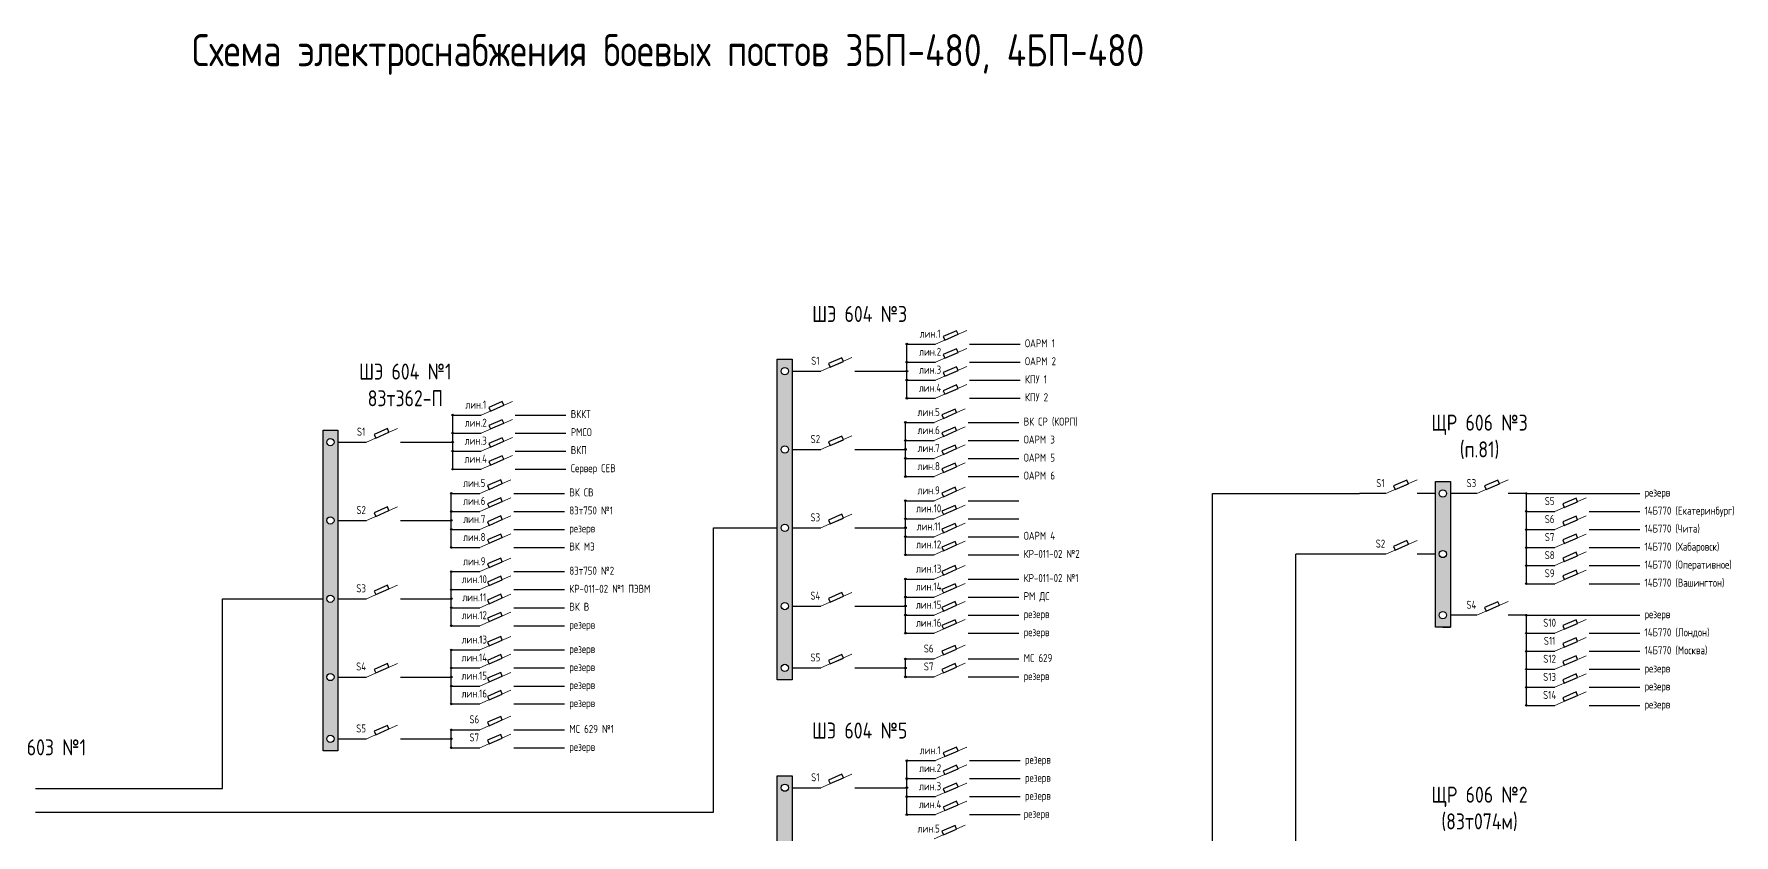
# Model space of a CAD drawing. Header units: millimetres. Extents: x 469 to 670, y 569 to 789.
# Drawn here: x 538.3 to 644.5, y 739 to 789 of the extents above; entities that cross this region are included whole.
import ezdxf

# ---------------------------------------------------------------- set-up
doc = ezdxf.new("R2010")
doc.units = ezdxf.units.MM
doc.header["$LTSCALE"] = 0.1

msp = doc.modelspace()

# ---------------------------------------------------------------- hatches: boundary and pattern name
h = msp.add_hatch(color=256)
h.paths.add_polyline_path([(592.91, 769.62), (592.86, 769.62), (592.86, 769.57, 0.414214)], flags=17)
h.paths.add_polyline_path([(592.81, 769.62, 0.414214), (592.86, 769.57), (592.86, 769.62), (592.91, 769.62, 1)])
h = msp.add_hatch(color=256)
h.paths.add_polyline_path([(585.7, 768.67), (584.76, 768.67), (584.76, 748.65), (585.7, 748.65)])
h.paths.add_polyline_path([(585, 758.15, -1), (585.46, 758.15, -1)], flags=16)
h.paths.add_polyline_path([(585.46, 753.26, -1), (585, 753.26, -1)], flags=16)
h.paths.add_polyline_path([(585, 763.04, -1), (585.46, 763.04, -1)], flags=16)
h.paths.add_polyline_path([(585.46, 749.4, -1), (585, 749.4, -1)], flags=16)
h.paths.add_polyline_path([(585, 767.93, -1), (585.46, 767.93, -1)], flags=16)
h = msp.add_hatch(color=256)
h.paths.add_polyline_path([(592.91, 768.49), (592.86, 768.49), (592.86, 768.44, 0.414214)], flags=17)
h.paths.add_polyline_path([(592.81, 768.49, 0.414214), (592.86, 768.44), (592.86, 768.49), (592.91, 768.49, 1)])
h = msp.add_hatch(color=256)
h.paths.add_polyline_path([(592.91, 767.93), (592.86, 767.93), (592.86, 767.88, 0.414214)], flags=17)
h.paths.add_polyline_path([(592.81, 767.93, 0.414214), (592.86, 767.88), (592.86, 767.93), (592.91, 767.93, 1)])
h = msp.add_hatch(color=256)
h.paths.add_polyline_path([(592.91, 767.37), (592.86, 767.37), (592.86, 767.31, 0.414214)], flags=17)
h.paths.add_polyline_path([(592.81, 767.37, 0.414214), (592.86, 767.31), (592.86, 767.37), (592.91, 767.37, 1)])
h = msp.add_hatch(color=256)
h.paths.add_polyline_path([(592.91, 766.24), (592.86, 766.24), (592.86, 766.19, 0.414214)], flags=17)
h.paths.add_polyline_path([(592.81, 766.24, 0.414214), (592.86, 766.19), (592.86, 766.24), (592.91, 766.24, 1)])
h = msp.add_hatch(color=256)
h.paths.add_polyline_path([(564.53, 765.19), (564.48, 765.19), (564.48, 765.14, 0.414214)], flags=17)
h.paths.add_polyline_path([(564.43, 765.19, 0.414214), (564.48, 765.14), (564.48, 765.19), (564.53, 765.19, 1)])
h = msp.add_hatch(color=256)
h.paths.add_polyline_path([(557.31, 764.25), (556.38, 764.25), (556.38, 744.23), (557.31, 744.23)])
h.paths.add_polyline_path([(556.62, 753.72, -1), (557.07, 753.72, -1)], flags=16)
h.paths.add_polyline_path([(557.07, 748.83, -1), (556.62, 748.83, -1)], flags=16)
h.paths.add_polyline_path([(556.62, 758.61, -1), (557.07, 758.61, -1)], flags=16)
h.paths.add_polyline_path([(557.07, 744.97, -1), (556.62, 744.97, -1)], flags=16)
h.paths.add_polyline_path([(556.62, 763.5, -1), (557.07, 763.5, -1)], flags=16)
h = msp.add_hatch(color=256)
h.paths.add_polyline_path([(564.53, 764.06), (564.48, 764.06), (564.48, 764.01, 0.414214)], flags=17)
h.paths.add_polyline_path([(564.43, 764.06, 0.414214), (564.48, 764.01), (564.48, 764.06), (564.53, 764.06, 1)])
h = msp.add_hatch(color=256)
h.paths.add_polyline_path([(592.82, 764.73), (592.77, 764.73), (592.77, 764.68, 0.414214)], flags=17)
h.paths.add_polyline_path([(592.72, 764.73, 0.414214), (592.77, 764.68), (592.77, 764.73), (592.82, 764.73, 1)])
h = msp.add_hatch(color=256)
h.paths.add_polyline_path([(564.53, 763.5), (564.48, 763.5), (564.48, 763.45, 0.414214)], flags=17)
h.paths.add_polyline_path([(564.43, 763.5, 0.414214), (564.48, 763.45), (564.48, 763.5), (564.53, 763.5, 1)])
h = msp.add_hatch(color=256)
h.paths.add_polyline_path([(564.53, 762.94), (564.48, 762.94), (564.48, 762.89, 0.414214)], flags=17)
h.paths.add_polyline_path([(564.43, 762.94, 0.414214), (564.48, 762.89), (564.48, 762.94), (564.53, 762.94, 1)])
h = msp.add_hatch(color=256)
h.paths.add_polyline_path([(592.82, 763.6), (592.77, 763.6), (592.77, 763.55, 0.414214)], flags=17)
h.paths.add_polyline_path([(592.72, 763.6, 0.414214), (592.77, 763.55), (592.77, 763.6), (592.82, 763.6, 1)])
h = msp.add_hatch(color=256)
h.paths.add_polyline_path([(592.82, 763.04), (592.77, 763.04), (592.77, 762.99, 0.414214)], flags=17)
h.paths.add_polyline_path([(592.72, 763.04, 0.414214), (592.77, 762.99), (592.77, 763.04), (592.82, 763.04, 1)])
h = msp.add_hatch(color=256)
h.paths.add_polyline_path([(564.53, 761.81), (564.48, 761.81), (564.48, 761.76, 0.414214)], flags=17)
h.paths.add_polyline_path([(564.43, 761.81, 0.414214), (564.48, 761.76), (564.48, 761.81), (564.53, 761.81, 1)])
h = msp.add_hatch(color=256)
h.paths.add_polyline_path([(592.82, 762.48), (592.77, 762.48), (592.77, 762.43, 0.414214)], flags=17)
h.paths.add_polyline_path([(592.72, 762.48, 0.414214), (592.77, 762.43), (592.77, 762.48), (592.82, 762.48, 1)])
h = msp.add_hatch(color=256)
h.paths.add_polyline_path([(592.82, 761.35), (592.77, 761.35), (592.77, 761.3, 0.414214)], flags=17)
h.paths.add_polyline_path([(592.72, 761.35, 0.414214), (592.77, 761.3), (592.77, 761.35), (592.82, 761.35, 1)])
h = msp.add_hatch(color=256)
h.paths.add_polyline_path([(626.82, 761.04), (625.89, 761.04), (625.89, 751.95), (626.82, 751.95)])
h.paths.add_polyline_path([(626.58, 752.69, -1), (626.12, 752.69, -1)], flags=16)
h.paths.add_polyline_path([(626.12, 756.51, -1), (626.58, 756.51, -1)], flags=16)
h.paths.add_polyline_path([(626.12, 760.29, -1), (626.58, 760.29, -1)], flags=16)
h = msp.add_hatch(color=256)
h.paths.add_polyline_path([(564.44, 760.3), (564.39, 760.3), (564.39, 760.25, 0.414214)], flags=17)
h.paths.add_polyline_path([(564.34, 760.3, 0.414214), (564.39, 760.25), (564.39, 760.3), (564.44, 760.3, 1)])
h = msp.add_hatch(color=256)
h.paths.add_polyline_path([(592.82, 759.84), (592.77, 759.84), (592.77, 759.79, 0.414214)], flags=17)
h.paths.add_polyline_path([(592.72, 759.84, 0.414214), (592.77, 759.79), (592.77, 759.84), (592.82, 759.84, 1)])
h = msp.add_hatch(color=256)
h.paths.add_polyline_path([(631.62, 760.29), (631.57, 760.29), (631.57, 760.24, 0.414214)], flags=17)
h.paths.add_polyline_path([(631.52, 760.29, 0.414214), (631.57, 760.24), (631.57, 760.29), (631.62, 760.29, 1)])
h = msp.add_hatch(color=256)
h.paths.add_polyline_path([(564.44, 759.17), (564.39, 759.17), (564.39, 759.12, 0.414214)], flags=17)
h.paths.add_polyline_path([(564.34, 759.17, 0.414214), (564.39, 759.12), (564.39, 759.17), (564.44, 759.17, 1)])
h = msp.add_hatch(color=256)
h.paths.add_polyline_path([(564.44, 758.61), (564.39, 758.61), (564.39, 758.56, 0.414214)], flags=17)
h.paths.add_polyline_path([(564.34, 758.61, 0.414214), (564.39, 758.56), (564.39, 758.61), (564.44, 758.61, 1)])
h = msp.add_hatch(color=256)
h.paths.add_polyline_path([(592.82, 758.71), (592.77, 758.71), (592.77, 758.66, 0.414214)], flags=17)
h.paths.add_polyline_path([(592.72, 758.71, 0.414214), (592.77, 758.66), (592.77, 758.71), (592.82, 758.71, 1)])
h = msp.add_hatch(color=256)
h.paths.add_polyline_path([(631.62, 759.17), (631.57, 759.17), (631.57, 759.12, 0.414214)], flags=17)
h.paths.add_polyline_path([(631.52, 759.17, 0.414214), (631.57, 759.12), (631.57, 759.17), (631.62, 759.17, 1)])
h = msp.add_hatch(color=256)
h.paths.add_polyline_path([(564.44, 758.05), (564.39, 758.05), (564.39, 758, 0.414214)], flags=17)
h.paths.add_polyline_path([(564.34, 758.05, 0.414214), (564.39, 758), (564.39, 758.05), (564.44, 758.05, 1)])
h = msp.add_hatch(color=256)
h.paths.add_polyline_path([(592.82, 758.15), (592.77, 758.15), (592.77, 758.1, 0.414214)], flags=17)
h.paths.add_polyline_path([(592.72, 758.15, 0.414214), (592.77, 758.1), (592.77, 758.15), (592.82, 758.15, 1)])
h = msp.add_hatch(color=256)
h.paths.add_polyline_path([(592.82, 757.59), (592.77, 757.59), (592.77, 757.54, 0.414214)], flags=17)
h.paths.add_polyline_path([(592.72, 757.59, 0.414214), (592.77, 757.54), (592.77, 757.59), (592.82, 757.59, 1)])
h = msp.add_hatch(color=256)
h.paths.add_polyline_path([(631.62, 758.04), (631.57, 758.04), (631.57, 757.99, 0.414214)], flags=17)
h.paths.add_polyline_path([(631.52, 758.04, 0.414214), (631.57, 757.99), (631.57, 758.04), (631.62, 758.04, 1)])
h = msp.add_hatch(color=256)
h.paths.add_polyline_path([(564.44, 756.92), (564.39, 756.92), (564.39, 756.87, 0.414214)], flags=17)
h.paths.add_polyline_path([(564.34, 756.92, 0.414214), (564.39, 756.87), (564.39, 756.92), (564.44, 756.92, 1)])
h = msp.add_hatch(color=256)
h.paths.add_polyline_path([(592.82, 756.46), (592.77, 756.46), (592.77, 756.41, 0.414214)], flags=17)
h.paths.add_polyline_path([(592.72, 756.46, 0.414214), (592.77, 756.41), (592.77, 756.46), (592.82, 756.46, 1)])
h = msp.add_hatch(color=256)
h.paths.add_polyline_path([(631.62, 756.91), (631.57, 756.91), (631.57, 756.86, 0.414214)], flags=17)
h.paths.add_polyline_path([(631.52, 756.91, 0.414214), (631.57, 756.86), (631.57, 756.91), (631.62, 756.91, 1)])
h = msp.add_hatch(color=256)
h.paths.add_polyline_path([(564.44, 755.41), (564.39, 755.41), (564.39, 755.36, 0.414214)], flags=17)
h.paths.add_polyline_path([(564.34, 755.41, 0.414214), (564.39, 755.36), (564.39, 755.41), (564.44, 755.41, 1)])
h = msp.add_hatch(color=256)
h.paths.add_polyline_path([(631.62, 755.79), (631.57, 755.79), (631.57, 755.74, 0.414214)], flags=17)
h.paths.add_polyline_path([(631.52, 755.79, 0.414214), (631.57, 755.74), (631.57, 755.79), (631.62, 755.79, 1)])
h = msp.add_hatch(color=256)
h.paths.add_polyline_path([(564.44, 754.29), (564.39, 754.29), (564.39, 754.24, 0.414214)], flags=17)
h.paths.add_polyline_path([(564.34, 754.29, 0.414214), (564.39, 754.24), (564.39, 754.29), (564.44, 754.29, 1)])
h = msp.add_hatch(color=256)
h.paths.add_polyline_path([(592.82, 754.95), (592.77, 754.95), (592.77, 754.9, 0.414214)], flags=17)
h.paths.add_polyline_path([(592.72, 754.95, 0.414214), (592.77, 754.9), (592.77, 754.95), (592.82, 754.95, 1)])
h = msp.add_hatch(color=256)
h.paths.add_polyline_path([(631.62, 754.66), (631.57, 754.66), (631.57, 754.61, 0.414214)], flags=17)
h.paths.add_polyline_path([(631.52, 754.66, 0.414214), (631.57, 754.61), (631.57, 754.66), (631.62, 754.66, 1)])
h = msp.add_hatch(color=256)
h.paths.add_polyline_path([(564.44, 753.72), (564.39, 753.72), (564.39, 753.67, 0.414214)], flags=17)
h.paths.add_polyline_path([(564.34, 753.72, 0.414214), (564.39, 753.67), (564.39, 753.72), (564.44, 753.72, 1)])
h = msp.add_hatch(color=256)
h.paths.add_polyline_path([(564.44, 753.16), (564.39, 753.16), (564.39, 753.11, 0.414214)], flags=17)
h.paths.add_polyline_path([(564.34, 753.16, 0.414214), (564.39, 753.11), (564.39, 753.16), (564.44, 753.16, 1)])
h = msp.add_hatch(color=256)
h.paths.add_polyline_path([(592.82, 753.82), (592.77, 753.82), (592.77, 753.77, 0.414214)], flags=17)
h.paths.add_polyline_path([(592.72, 753.82, 0.414214), (592.77, 753.77), (592.77, 753.82), (592.82, 753.82, 1)])
h = msp.add_hatch(color=256)
h.paths.add_polyline_path([(592.82, 753.26), (592.77, 753.26), (592.77, 753.21, 0.414214)], flags=17)
h.paths.add_polyline_path([(592.72, 753.26, 0.414214), (592.77, 753.21), (592.77, 753.26), (592.82, 753.26, 1)])
h = msp.add_hatch(color=256)
h.paths.add_polyline_path([(564.44, 752.03), (564.39, 752.03), (564.39, 751.98, 0.414214)], flags=17)
h.paths.add_polyline_path([(564.34, 752.03, 0.414214), (564.39, 751.98), (564.39, 752.03), (564.44, 752.03, 1)])
h = msp.add_hatch(color=256)
h.paths.add_polyline_path([(592.82, 752.7), (592.77, 752.7), (592.77, 752.65, 0.414214)], flags=17)
h.paths.add_polyline_path([(592.72, 752.7, 0.414214), (592.77, 752.65), (592.77, 752.7), (592.82, 752.7, 1)])
h = msp.add_hatch(color=256)
h.paths.add_polyline_path([(631.62, 752.69), (631.57, 752.69), (631.57, 752.64, 0.414214)], flags=17)
h.paths.add_polyline_path([(631.52, 752.69, 0.414214), (631.57, 752.64), (631.57, 752.69), (631.62, 752.69, 1)])
h = msp.add_hatch(color=256)
h.paths.add_polyline_path([(592.82, 751.57), (592.77, 751.57), (592.77, 751.52, 0.414214)], flags=17)
h.paths.add_polyline_path([(592.72, 751.57, 0.414214), (592.77, 751.52), (592.77, 751.57), (592.82, 751.57, 1)])
h = msp.add_hatch(color=256)
h.paths.add_polyline_path([(631.62, 751.57), (631.57, 751.57), (631.57, 751.52, 0.414214)], flags=17)
h.paths.add_polyline_path([(631.52, 751.57, 0.414214), (631.57, 751.52), (631.57, 751.57), (631.62, 751.57, 1)])
h = msp.add_hatch(color=256)
h.paths.add_polyline_path([(564.44, 750.52), (564.39, 750.52), (564.39, 750.47, 0.414214)], flags=17)
h.paths.add_polyline_path([(564.34, 750.52, 0.414214), (564.39, 750.47), (564.39, 750.52), (564.44, 750.52, 1)])
h = msp.add_hatch(color=256)
h.paths.add_polyline_path([(592.82, 749.96), (592.77, 749.96), (592.77, 749.91, 0.414214)], flags=17)
h.paths.add_polyline_path([(592.72, 749.96, 0.414214), (592.77, 749.91), (592.77, 749.96), (592.82, 749.96, 1)])
h = msp.add_hatch(color=256)
h.paths.add_polyline_path([(631.62, 750.44), (631.57, 750.44), (631.57, 750.39, 0.414214)], flags=17)
h.paths.add_polyline_path([(631.52, 750.44, 0.414214), (631.57, 750.39), (631.57, 750.44), (631.62, 750.44, 1)])
h = msp.add_hatch(color=256)
h.paths.add_polyline_path([(564.44, 749.4), (564.39, 749.4), (564.39, 749.35, 0.414214)], flags=17)
h.paths.add_polyline_path([(564.34, 749.4, 0.414214), (564.39, 749.35), (564.39, 749.4), (564.44, 749.4, 1)])
h = msp.add_hatch(color=256)
h.paths.add_polyline_path([(564.44, 748.83), (564.39, 748.83), (564.39, 748.78, 0.414214)], flags=17)
h.paths.add_polyline_path([(564.34, 748.83, 0.414214), (564.39, 748.78), (564.39, 748.83), (564.44, 748.83, 1)])
h = msp.add_hatch(color=256)
h.paths.add_polyline_path([(592.82, 749.4), (592.77, 749.4), (592.77, 749.35, 0.414214)], flags=17)
h.paths.add_polyline_path([(592.72, 749.4, 0.414214), (592.77, 749.35), (592.77, 749.4), (592.82, 749.4, 1)])
h = msp.add_hatch(color=256)
h.paths.add_polyline_path([(592.82, 748.84), (592.77, 748.84), (592.77, 748.79, 0.414214)], flags=17)
h.paths.add_polyline_path([(592.72, 748.84, 0.414214), (592.77, 748.79), (592.77, 748.84), (592.82, 748.84, 1)])
h = msp.add_hatch(color=256)
h.paths.add_polyline_path([(631.62, 749.32), (631.57, 749.32), (631.57, 749.26, 0.414214)], flags=17)
h.paths.add_polyline_path([(631.52, 749.32, 0.414214), (631.57, 749.26), (631.57, 749.32), (631.62, 749.32, 1)])
h = msp.add_hatch(color=256)
h.paths.add_polyline_path([(564.44, 748.27), (564.39, 748.27), (564.39, 748.22, 0.414214)], flags=17)
h.paths.add_polyline_path([(564.34, 748.27, 0.414214), (564.39, 748.22), (564.39, 748.27), (564.44, 748.27, 1)])
h = msp.add_hatch(color=256)
h.paths.add_polyline_path([(631.62, 748.19), (631.57, 748.19), (631.57, 748.14, 0.414214)], flags=17)
h.paths.add_polyline_path([(631.52, 748.19, 0.414214), (631.57, 748.14), (631.57, 748.19), (631.62, 748.19, 1)])
h = msp.add_hatch(color=256)
h.paths.add_polyline_path([(564.44, 747.15), (564.39, 747.15), (564.39, 747.1, 0.414214)], flags=17)
h.paths.add_polyline_path([(564.34, 747.15, 0.414214), (564.39, 747.1), (564.39, 747.15), (564.44, 747.15, 1)])
h = msp.add_hatch(color=256)
h.paths.add_polyline_path([(631.62, 747.06), (631.57, 747.06), (631.57, 747.01, 0.414214)], flags=17)
h.paths.add_polyline_path([(631.52, 747.06, 0.414214), (631.57, 747.01), (631.57, 747.06), (631.62, 747.06, 1)])
h = msp.add_hatch(color=256)
h.paths.add_polyline_path([(564.44, 745.53), (564.39, 745.53), (564.39, 745.48, 0.414214)], flags=17)
h.paths.add_polyline_path([(564.34, 745.53, 0.414214), (564.39, 745.48), (564.39, 745.53), (564.44, 745.53, 1)])
h = msp.add_hatch(color=256)
h.paths.add_polyline_path([(564.44, 744.97), (564.39, 744.97), (564.39, 744.92, 0.414214)], flags=17)
h.paths.add_polyline_path([(564.34, 744.97, 0.414214), (564.39, 744.92), (564.39, 744.97), (564.44, 744.97, 1)])
h = msp.add_hatch(color=256)
h.paths.add_polyline_path([(564.44, 744.41), (564.39, 744.41), (564.39, 744.36, 0.414214)], flags=17)
h.paths.add_polyline_path([(564.34, 744.41, 0.414214), (564.39, 744.36), (564.39, 744.41), (564.44, 744.41, 1)])
h = msp.add_hatch(color=256)
h.paths.add_polyline_path([(592.91, 743.61), (592.86, 743.61), (592.86, 743.56, 0.414214)], flags=17)
h.paths.add_polyline_path([(592.81, 743.61, 0.414214), (592.86, 743.56), (592.86, 743.61), (592.91, 743.61, 1)])
h = msp.add_hatch(color=256)
h.paths.add_polyline_path([(585.7, 742.67), (584.76, 742.67), (584.76, 722.65), (585.7, 722.65)])
h.paths.add_polyline_path([(585, 732.15, -1), (585.46, 732.15, -1)], flags=16)
h.paths.add_polyline_path([(585.46, 727.26, -1), (585, 727.26, -1)], flags=16)
h.paths.add_polyline_path([(585, 737.04, -1), (585.46, 737.04, -1)], flags=16)
h.paths.add_polyline_path([(585.46, 723.4, -1), (585, 723.4, -1)], flags=16)
h.paths.add_polyline_path([(585, 741.92, -1), (585.46, 741.92, -1)], flags=16)
h = msp.add_hatch(color=256)
h.paths.add_polyline_path([(592.91, 742.49), (592.86, 742.49), (592.86, 742.44, 0.414214)], flags=17)
h.paths.add_polyline_path([(592.81, 742.49, 0.414214), (592.86, 742.44), (592.86, 742.49), (592.91, 742.49, 1)])
h = msp.add_hatch(color=256)
h.paths.add_polyline_path([(592.91, 741.92), (592.86, 741.92), (592.86, 741.87, 0.414214)], flags=17)
h.paths.add_polyline_path([(592.81, 741.92, 0.414214), (592.86, 741.87), (592.86, 741.92), (592.91, 741.92, 1)])
h = msp.add_hatch(color=256)
h.paths.add_polyline_path([(592.91, 741.36), (592.86, 741.36), (592.86, 741.31, 0.414214)], flags=17)
h.paths.add_polyline_path([(592.81, 741.36, 0.414214), (592.86, 741.31), (592.86, 741.36), (592.91, 741.36, 1)])
h = msp.add_hatch(color=256)
h.paths.add_polyline_path([(592.91, 740.24), (592.86, 740.24), (592.86, 740.19, 0.414214)], flags=17)
h.paths.add_polyline_path([(592.81, 740.24, 0.414214), (592.86, 740.19), (592.86, 740.24), (592.91, 740.24, 1)])

# ---------------------------------------------------------------- linework, layer by layer
at = {"lineweight": 15}
for p, q in [((594.65, 769.62), (596.6, 770.47)), ((594.65, 768.49), (596.6, 769.34)), ((587.48, 767.93), (589.43, 768.78)), ((594.65, 767.37), (596.6, 768.21)), ((594.65, 766.24), (596.6, 767.09)), ((566.26, 765.19), (568.21, 766.04)), ((566.26, 764.06), (568.21, 764.91)), ((594.56, 764.73), (596.51, 765.58)), ((559.09, 763.5), (561.04, 764.35)), ((566.26, 762.94), (568.21, 763.79)), ((587.48, 763.04), (589.43, 763.89)), ((594.56, 763.6), (596.51, 764.45)), ((566.26, 761.81), (568.21, 762.66)), ((594.56, 762.48), (596.51, 763.33)), ((594.56, 761.35), (596.51, 762.2)), ((566.17, 760.3), (568.12, 761.15)), ((594.56, 759.84), (596.51, 760.69)), ((622.79, 760.29), (624.74, 761.14)), ((628.47, 760.29), (630.42, 761.14)), ((566.17, 759.17), (568.12, 760.02)), ((594.56, 758.71), (596.51, 759.56)), ((633.35, 759.17), (635.3, 760.01)), ((559.09, 758.61), (561.04, 759.46)), ((566.17, 758.05), (568.12, 758.9)), ((587.48, 758.15), (589.43, 759)), ((594.56, 757.59), (596.51, 758.44)), ((633.35, 758.04), (635.3, 758.89)), ((566.17, 756.92), (568.12, 757.77)), ((622.79, 756.51), (624.74, 757.36)), ((633.35, 756.91), (635.3, 757.76)), ((594.56, 756.46), (596.51, 757.31)), ((633.35, 755.79), (635.3, 756.64)), ((566.17, 755.41), (568.12, 756.26)), ((594.56, 754.95), (596.51, 755.8)), ((633.35, 754.66), (635.3, 755.51)), ((559.09, 753.72), (561.04, 754.57)), ((566.17, 754.29), (568.12, 755.14)), ((594.56, 753.82), (596.51, 754.67)), ((566.17, 753.16), (568.12, 754.01)), ((587.48, 753.26), (589.43, 754.11)), ((594.56, 752.7), (596.51, 753.55)), ((628.47, 752.69), (630.42, 753.54)), ((566.17, 752.03), (568.12, 752.88)), ((594.56, 751.57), (596.51, 752.42)), ((633.35, 751.57), (635.3, 752.42)), ((566.17, 750.52), (568.12, 751.37)), ((633.35, 750.44), (635.3, 751.29)), ((566.17, 749.4), (568.12, 750.25)), ((587.48, 749.4), (589.43, 750.25)), ((594.56, 749.96), (596.51, 750.81)), ((633.35, 749.32), (635.3, 750.16)), ((559.09, 748.83), (561.04, 749.68)), ((566.17, 748.27), (568.12, 749.12)), ((594.56, 748.84), (596.51, 749.69)), ((633.35, 748.19), (635.3, 749.04)), ((566.17, 747.15), (568.12, 748)), ((633.35, 747.06), (635.3, 747.91)), ((559.09, 744.97), (561.04, 745.82)), ((566.17, 745.53), (568.12, 746.38)), ((566.17, 744.41), (568.12, 745.26)), ((594.65, 743.61), (596.6, 744.46)), ((587.48, 741.92), (589.43, 742.77)), ((594.65, 742.49), (596.6, 743.34)), ((594.65, 741.36), (596.6, 742.21)), ((594.65, 740.24), (596.6, 741.08)), ((594.56, 738.72), (596.51, 739.57))]:
    msp.add_line(p, q, dxfattribs=at)
for p, q in [((592.86, 769.62), (594.65, 769.62)), ((592.86, 766.24), (592.86, 769.62)), ((596.77, 769.62), (599.94, 769.62)), ((592.86, 768.49), (594.65, 768.49)), ((596.77, 768.49), (599.94, 768.49)), ((585.7, 767.93), (587.48, 767.93)), ((589.61, 767.93), (592.86, 767.93)), ((592.86, 767.37), (594.65, 767.37)), ((596.77, 767.37), (599.94, 767.37)), ((592.86, 766.24), (594.65, 766.24)), ((596.77, 766.24), (599.94, 766.24)), ((564.48, 765.19), (566.26, 765.19)), ((564.48, 761.81), (564.48, 765.19)), ((568.39, 765.19), (571.56, 765.19)), ((564.48, 764.06), (566.26, 764.06)), ((568.39, 764.06), (571.56, 764.06)), ((592.77, 764.73), (594.56, 764.73)), ((592.77, 761.35), (592.77, 764.73)), ((596.69, 764.73), (599.85, 764.73)), ((557.31, 763.5), (559.09, 763.5)), ((561.22, 763.5), (564.48, 763.5)), ((564.48, 762.94), (566.26, 762.94)), ((568.39, 762.94), (571.56, 762.94)), ((585.7, 763.04), (587.48, 763.04)), ((589.61, 763.04), (592.77, 763.04)), ((592.77, 763.6), (594.56, 763.6)), ((596.69, 763.6), (599.85, 763.6)), ((564.48, 761.81), (566.26, 761.81)), ((568.39, 761.81), (571.56, 761.81)), ((592.77, 762.48), (594.56, 762.48)), ((596.69, 762.48), (599.85, 762.48)), ((592.77, 761.35), (594.56, 761.35)), ((596.69, 761.35), (599.85, 761.35)), ((564.39, 760.3), (566.17, 760.3)), ((564.39, 756.92), (564.39, 760.3)), ((568.3, 760.3), (571.47, 760.3)), ((592.77, 759.84), (594.56, 759.84)), ((592.77, 756.46), (592.77, 759.84)), ((596.69, 759.84), (599.85, 759.84)), ((611.96, 698.32), (611.96, 760.29)), ((611.96, 760.29), (617.71, 760.29)), ((617.71, 760.29), (621.13, 760.29)), ((622.79, 760.29), (621.13, 760.29)), ((625.89, 760.29), (624.74, 760.29)), ((628.47, 760.29), (626.82, 760.29)), ((631.57, 760.29), (630.42, 760.29)), ((631.57, 754.66), (631.57, 760.29)), ((631.57, 760.29), (638.65, 760.29)), ((557.31, 758.61), (559.09, 758.61)), ((561.22, 758.61), (564.39, 758.61)), ((564.39, 759.17), (566.17, 759.17)), ((568.3, 759.17), (571.47, 759.17)), ((592.77, 758.71), (594.56, 758.71)), ((596.69, 758.71), (599.85, 758.71)), ((631.57, 759.17), (633.35, 759.17)), ((635.48, 759.17), (638.65, 759.17)), ((564.39, 758.05), (566.17, 758.05)), ((568.3, 758.05), (571.47, 758.05)), ((580.77, 740.39), (580.77, 758.15)), ((580.77, 758.15), (584.76, 758.15)), ((585.7, 758.15), (587.48, 758.15)), ((589.61, 758.15), (592.77, 758.15)), ((592.77, 757.59), (594.56, 757.59)), ((596.69, 757.59), (599.85, 757.59)), ((631.57, 758.04), (633.35, 758.04)), ((635.48, 758.04), (638.65, 758.04)), ((564.39, 756.92), (566.17, 756.92)), ((568.3, 756.92), (571.47, 756.92)), ((592.77, 756.46), (594.56, 756.46)), ((596.69, 756.46), (599.85, 756.46)), ((622.79, 756.51), (617.16, 756.51)), ((617.16, 737.57), (617.16, 756.51)), ((625.89, 756.51), (624.74, 756.51)), ((631.57, 756.91), (633.35, 756.91)), ((635.48, 756.91), (638.65, 756.91)), ((564.39, 755.41), (566.17, 755.41)), ((564.39, 752.03), (564.39, 755.41)), ((568.3, 755.41), (571.47, 755.41)), ((631.57, 755.79), (633.35, 755.79)), ((635.48, 755.79), (638.65, 755.79)), ((564.39, 754.29), (566.17, 754.29)), ((568.3, 754.29), (571.47, 754.29)), ((592.77, 754.95), (594.56, 754.95)), ((592.77, 751.57), (592.77, 754.95)), ((596.69, 754.95), (599.85, 754.95)), ((631.57, 754.66), (633.35, 754.66)), ((635.48, 754.66), (638.65, 754.66)), ((550.09, 741.87), (550.09, 753.72)), ((550.09, 753.72), (556.38, 753.72)), ((557.31, 753.72), (559.09, 753.72)), ((561.22, 753.72), (564.39, 753.72)), ((564.39, 753.16), (566.17, 753.16)), ((568.3, 753.16), (571.47, 753.16)), ((585.7, 753.26), (587.48, 753.26)), ((589.61, 753.26), (592.77, 753.26)), ((592.77, 753.82), (594.56, 753.82)), ((596.69, 753.82), (599.85, 753.82)), ((564.39, 752.03), (566.17, 752.03)), ((568.3, 752.03), (571.47, 752.03)), ((592.77, 752.7), (594.56, 752.7)), ((596.69, 752.7), (599.85, 752.7)), ((628.47, 752.69), (626.82, 752.69)), ((631.57, 752.69), (630.42, 752.69)), ((631.57, 747.06), (631.57, 752.69)), ((631.57, 752.69), (638.65, 752.69)), ((592.77, 751.57), (594.56, 751.57)), ((596.69, 751.57), (599.85, 751.57)), ((626.82, 751.95), (625.89, 751.95)), ((626.35, 751.95), (626.82, 751.95)), ((631.57, 751.57), (633.35, 751.57)), ((635.48, 751.57), (638.65, 751.57)), ((564.39, 750.52), (566.17, 750.52)), ((564.39, 747.15), (564.39, 750.52)), ((568.3, 750.52), (571.47, 750.52)), ((592.77, 749.96), (594.56, 749.96)), ((592.77, 748.84), (592.77, 749.96)), ((596.69, 749.96), (599.85, 749.96)), ((631.57, 750.44), (633.35, 750.44)), ((635.48, 750.44), (638.65, 750.44)), ((564.39, 749.4), (566.17, 749.4)), ((568.3, 749.4), (571.47, 749.4)), ((585.7, 749.4), (587.48, 749.4)), ((589.61, 749.4), (592.77, 749.4)), ((631.57, 749.32), (633.35, 749.32)), ((635.48, 749.32), (638.65, 749.32)), ((557.31, 748.83), (559.09, 748.83)), ((561.22, 748.83), (564.39, 748.83)), ((564.39, 748.27), (566.17, 748.27)), ((568.3, 748.27), (571.47, 748.27)), ((592.77, 748.84), (594.56, 748.84)), ((596.69, 748.84), (599.85, 748.84)), ((631.57, 748.19), (633.35, 748.19)), ((635.48, 748.19), (638.65, 748.19)), ((564.39, 747.15), (566.17, 747.15)), ((568.3, 747.15), (571.47, 747.15)), ((631.57, 747.06), (633.35, 747.06)), ((635.48, 747.06), (638.65, 747.06)), ((557.31, 744.97), (559.09, 744.97)), ((561.22, 744.97), (564.39, 744.97)), ((564.39, 745.53), (566.17, 745.53)), ((564.39, 744.41), (564.39, 745.53)), ((568.3, 745.53), (571.47, 745.53)), ((564.39, 744.41), (566.17, 744.41)), ((568.3, 744.41), (571.47, 744.41)), ((592.86, 743.61), (594.65, 743.61)), ((592.86, 740.24), (592.86, 743.61)), ((596.77, 743.61), (599.94, 743.61)), ((592.86, 742.49), (594.65, 742.49)), ((596.77, 742.49), (599.94, 742.49)), ((538.41, 741.87), (541.58, 741.87)), ((541.58, 741.87), (550.09, 741.87)), ((585.7, 741.92), (587.48, 741.92)), ((589.61, 741.92), (592.86, 741.92)), ((538.41, 740.39), (541.58, 740.39)), ((541.58, 740.39), (580.77, 740.39)), ((592.86, 741.36), (594.65, 741.36)), ((596.77, 741.36), (599.94, 741.36)), ((592.86, 740.24), (594.65, 740.24)), ((596.77, 740.24), (599.94, 740.24))]:
    msp.add_line(p, q)
for points in [[(595.23, 769.87), (596.06, 770.23), (595.96, 770.45), (595.13, 770.09)], [(595.23, 768.74), (596.06, 769.1), (595.96, 769.33), (595.13, 768.97)], [(584.76, 768.67), (585.7, 768.67), (585.7, 748.65), (584.76, 748.65)], [(588.06, 768.18), (588.89, 768.54), (588.79, 768.76), (587.96, 768.4)], [(595.23, 767.62), (596.06, 767.98), (595.96, 768.2), (595.13, 767.84)], [(595.23, 766.49), (596.06, 766.85), (595.96, 767.08), (595.13, 766.71)], [(566.84, 765.44), (567.67, 765.8), (567.57, 766.03), (566.74, 765.66)], [(566.84, 764.32), (567.67, 764.68), (567.57, 764.9), (566.74, 764.54)], [(595.14, 764.98), (595.97, 765.34), (595.87, 765.56), (595.04, 765.2)], [(556.38, 764.25), (557.31, 764.25), (557.31, 744.23), (556.38, 744.23)], [(559.67, 763.75), (560.5, 764.11), (560.41, 764.34), (559.58, 763.98)], [(566.84, 763.19), (567.67, 763.55), (567.57, 763.77), (566.74, 763.41)], [(588.06, 763.29), (588.89, 763.65), (588.79, 763.88), (587.96, 763.51)], [(595.14, 763.85), (595.97, 764.22), (595.87, 764.44), (595.04, 764.08)], [(595.14, 762.73), (595.97, 763.09), (595.87, 763.31), (595.04, 762.95)], [(566.84, 762.06), (567.67, 762.43), (567.57, 762.65), (566.74, 762.29)], [(595.14, 761.6), (595.97, 761.96), (595.87, 762.19), (595.04, 761.83)], [(566.75, 760.55), (567.58, 760.91), (567.48, 761.14), (566.65, 760.78)], [(595.14, 760.09), (595.97, 760.45), (595.87, 760.68), (595.04, 760.31)], [(623.37, 760.54), (624.2, 760.9), (624.1, 761.13), (623.27, 760.77)], [(625.89, 761.04), (626.82, 761.04), (626.82, 751.95), (625.89, 751.95)], [(629.05, 760.54), (629.88, 760.9), (629.78, 761.13), (628.96, 760.77)], [(566.75, 759.43), (567.58, 759.79), (567.48, 760.01), (566.65, 759.65)], [(595.14, 758.97), (595.97, 759.33), (595.87, 759.55), (595.04, 759.19)], [(633.93, 759.42), (634.76, 759.78), (634.67, 760), (633.84, 759.64)], [(559.67, 758.86), (560.5, 759.23), (560.41, 759.45), (559.58, 759.09)], [(566.75, 758.3), (567.58, 758.66), (567.48, 758.89), (566.65, 758.52)], [(588.06, 758.4), (588.89, 758.76), (588.79, 758.99), (587.96, 758.63)], [(595.14, 757.84), (595.97, 758.2), (595.87, 758.42), (595.04, 758.06)], [(633.93, 758.29), (634.76, 758.65), (634.67, 758.88), (633.84, 758.52)], [(566.75, 757.18), (567.58, 757.54), (567.48, 757.76), (566.65, 757.4)], [(623.37, 756.76), (624.2, 757.13), (624.1, 757.35), (623.27, 756.99)], [(633.93, 757.17), (634.76, 757.53), (634.67, 757.75), (633.84, 757.39)], [(595.14, 756.71), (595.97, 757.08), (595.87, 757.3), (595.04, 756.94)], [(633.93, 756.04), (634.76, 756.4), (634.67, 756.63), (633.84, 756.26)], [(566.75, 755.66), (567.58, 756.03), (567.48, 756.25), (566.65, 755.89)], [(595.14, 755.2), (595.97, 755.56), (595.87, 755.79), (595.04, 755.43)], [(633.93, 754.92), (634.76, 755.28), (634.67, 755.5), (633.84, 755.14)], [(559.67, 753.98), (560.5, 754.34), (560.41, 754.56), (559.58, 754.2)], [(566.75, 754.54), (567.58, 754.9), (567.48, 755.12), (566.65, 754.76)], [(595.14, 754.08), (595.97, 754.44), (595.87, 754.66), (595.04, 754.3)], [(566.75, 753.41), (567.58, 753.77), (567.48, 754), (566.65, 753.64)], [(588.06, 753.51), (588.89, 753.88), (588.79, 754.1), (587.96, 753.74)], [(595.14, 752.95), (595.97, 753.31), (595.87, 753.54), (595.04, 753.17)], [(629.05, 752.94), (629.88, 753.31), (629.78, 753.53), (628.96, 753.17)], [(566.75, 752.29), (567.58, 752.65), (567.48, 752.87), (566.65, 752.51)], [(595.14, 751.83), (595.97, 752.19), (595.87, 752.41), (595.04, 752.05)], [(633.93, 751.82), (634.76, 752.18), (634.67, 752.4), (633.84, 752.04)], [(566.75, 750.78), (567.58, 751.14), (567.48, 751.36), (566.65, 751)], [(633.93, 750.69), (634.76, 751.05), (634.67, 751.28), (633.84, 750.92)], [(566.75, 749.65), (567.58, 750.01), (567.48, 750.23), (566.65, 749.87)], [(588.06, 749.65), (588.89, 750.01), (588.79, 750.24), (587.96, 749.87)], [(595.14, 750.21), (595.97, 750.58), (595.87, 750.8), (595.04, 750.44)], [(633.93, 749.57), (634.76, 749.93), (634.67, 750.15), (633.84, 749.79)], [(559.67, 749.09), (560.5, 749.45), (560.41, 749.67), (559.58, 749.31)], [(566.75, 748.52), (567.58, 748.89), (567.48, 749.11), (566.65, 748.75)], [(595.14, 749.09), (595.97, 749.45), (595.87, 749.67), (595.04, 749.31)], [(633.93, 748.44), (634.76, 748.8), (634.67, 749.03), (633.84, 748.66)], [(566.75, 747.4), (567.58, 747.76), (567.48, 747.98), (566.65, 747.62)], [(633.93, 747.32), (634.76, 747.68), (634.67, 747.9), (633.84, 747.54)], [(559.67, 745.22), (560.5, 745.59), (560.41, 745.81), (559.58, 745.45)], [(566.75, 745.79), (567.58, 746.15), (567.48, 746.37), (566.65, 746.01)], [(566.75, 744.66), (567.58, 745.02), (567.48, 745.25), (566.65, 744.88)], [(595.23, 743.86), (596.06, 744.23), (595.96, 744.45), (595.13, 744.09)], [(584.76, 742.67), (585.7, 742.67), (585.7, 722.65), (584.76, 722.65)], [(588.06, 742.18), (588.89, 742.54), (588.79, 742.76), (587.96, 742.4)], [(595.23, 742.74), (596.06, 743.1), (595.96, 743.32), (595.13, 742.96)], [(595.23, 741.61), (596.06, 741.97), (595.96, 742.2), (595.13, 741.84)], [(595.23, 740.49), (596.06, 740.85), (595.96, 741.07), (595.13, 740.71)], [(595.14, 738.98), (595.97, 739.34), (595.87, 739.56), (595.04, 739.2)]]:
    msp.add_lwpolyline(points, close=True)
for centre, radius in [((592.86, 769.62), 0.0503), ((585.23, 767.93), 0.226), ((592.86, 768.49), 0.0503), ((592.86, 767.93), 0.0503), ((592.86, 767.37), 0.0503), ((592.86, 766.24), 0.0503), ((564.48, 765.19), 0.0503), ((556.84, 763.5), 0.226), ((564.48, 764.06), 0.0503), ((592.77, 764.73), 0.0503), ((564.48, 763.5), 0.0503), ((564.48, 762.94), 0.0503), ((585.23, 763.04), 0.226), ((592.77, 763.6), 0.0503), ((592.77, 763.04), 0.0503), ((564.48, 761.81), 0.0503), ((592.77, 762.48), 0.0503), ((592.77, 761.35), 0.0503), ((564.39, 760.3), 0.0503), ((592.77, 759.84), 0.0503), ((626.35, 760.29), 0.226), ((631.57, 760.29), 0.0503), ((556.84, 758.61), 0.226), ((564.39, 759.17), 0.0503), ((564.39, 758.61), 0.0503), ((592.77, 758.71), 0.0503), ((631.57, 759.17), 0.0503), ((564.39, 758.05), 0.0503), ((585.23, 758.15), 0.226), ((592.77, 758.15), 0.0503), ((592.77, 757.59), 0.0503), ((631.57, 758.04), 0.0503), ((564.39, 756.92), 0.0503), ((592.77, 756.46), 0.0503), ((626.35, 756.51), 0.226), ((631.57, 756.91), 0.0503), ((564.39, 755.41), 0.0503), ((631.57, 755.79), 0.0503), ((564.39, 754.29), 0.0503), ((592.77, 754.95), 0.0503), ((631.57, 754.66), 0.0503), ((556.84, 753.72), 0.226), ((564.39, 753.72), 0.0503), ((564.39, 753.16), 0.0503), ((585.23, 753.26), 0.226), ((592.77, 753.82), 0.0503), ((592.77, 753.26), 0.0503), ((564.39, 752.03), 0.0503), ((592.77, 752.7), 0.0503), ((626.35, 752.69), 0.226), ((631.57, 752.69), 0.0503), ((592.77, 751.57), 0.0503), ((631.57, 751.57), 0.0503), ((564.39, 750.52), 0.0503), ((592.77, 749.96), 0.0503), ((631.57, 750.44), 0.0503), ((556.84, 748.83), 0.226), ((564.39, 749.4), 0.0503), ((564.39, 748.83), 0.0503), ((585.23, 749.4), 0.226), ((592.77, 749.4), 0.0503), ((592.77, 748.84), 0.0503), ((631.57, 749.32), 0.0503), ((564.39, 748.27), 0.0503), ((631.57, 748.19), 0.0503), ((564.39, 747.15), 0.0503), ((631.57, 747.06), 0.0503), ((556.84, 744.97), 0.226), ((564.39, 745.53), 0.0503), ((564.39, 744.97), 0.0503), ((564.39, 744.41), 0.0503), ((592.86, 743.61), 0.0503), ((592.86, 742.49), 0.0503), ((585.23, 741.92), 0.226), ((592.86, 741.92), 0.0503), ((592.86, 741.36), 0.0503), ((592.86, 740.24), 0.0503)]:
    msp.add_circle(centre, radius)

# ---------------------------------------------------------------- texts
for s, insert, char_height, width, attachment_point in [('{\\fGOST|b0|i0|c204|p34;Схема электроснабжения боевых постов 3БП-480, 4БП-480}', (577.94, 787.7), 2, 112.316, 5), ('{\\fGOST|b0|i0|c204|p34;ШЭ 604 №3}', (589.91, 771.5), 1, 9.6853, 5), ('{\\fGOST|b0|i0|c204|p34;лин.1}', (594.31, 770.27), 0.5, 8.1445, 5), ('{\\fGOST|b0|i0|c204|p34;лин.2}', (594.31, 769.14), 0.5, 8.1445, 5), ('{\\fGOST|b0|i0|c204|p34;ОАРМ 1}', (600.24, 769.92), 0.5, 8.1445, 1), ('{\\fGOST|b0|i0|c204|p34;ШЭ 604 №1\\P83т362-П}', (561.52, 767.07), 1, 9.6853, 5), ('{\\fGOST|b0|i0|c204|p34;S1}', (587.14, 768.58), 0.5, 8.1445, 5), ('{\\fGOST|b0|i0|c204|p34;лин.3}', (594.31, 768.02), 0.5, 8.1445, 5), ('{\\fGOST|b0|i0|c204|p34;ОАРМ 2}', (600.24, 768.8), 0.5, 8.1445, 1), ('{\\fGOST|b0|i0|c204|p34;лин.4}', (594.31, 766.89), 0.5, 8.1445, 5), ('{\\fGOST|b0|i0|c204|p34;КПУ 1}', (600.24, 767.67), 0.5, 8.1445, 1), ('{\\fGOST|b0|i0|c204|p34;лин.1}', (565.92, 765.84), 0.5, 8.1445, 5), ('{\\fGOST|b0|i0|c204|p34;КПУ 2}', (600.24, 766.55), 0.5, 8.1445, 1), ('{\\fGOST|b0|i0|c204|p34;лин.2}', (565.92, 764.71), 0.5, 8.1445, 5), ('{\\fGOST|b0|i0|c204|p34;ВККТ}', (571.86, 765.5), 0.5, 8.1445, 1), ('{\\fGOST|b0|i0|c204|p34;лин.5}', (594.22, 765.38), 0.5, 8.1445, 5), ('{\\fGOST|b0|i0|c204|p34;ВК СР (КОРП)}', (600.16, 765.03), 0.5, 8.1445, 1), ('{\\fGOST|b0|i0|c204|p34;ЩР 606 №3 \\P(п.81)}', (628.64, 763.83), 1, 9.6853, 5), ('{\\fGOST|b0|i0|c204|p34;S1}', (558.76, 764.15), 0.5, 8.1445, 5), ('{\\fGOST|b0|i0|c204|p34;лин.3}', (565.92, 763.59), 0.5, 8.1445, 5), ('{\\fGOST|b0|i0|c204|p34;РМСО}', (571.86, 764.37), 0.5, 8.1445, 1), ('{\\fGOST|b0|i0|c204|p34;S2}', (587.14, 763.69), 0.5, 8.1445, 5), ('{\\fGOST|b0|i0|c204|p34;лин.6}', (594.22, 764.25), 0.5, 8.1445, 5), ('{\\fGOST|b0|i0|c204|p34;ОАРМ 3}', (600.16, 763.91), 0.5, 8.1445, 1), ('{\\fGOST|b0|i0|c204|p34;лин.4}', (565.92, 762.46), 0.5, 8.1445, 5), ('{\\fGOST|b0|i0|c204|p34;ВКП}', (571.86, 763.25), 0.5, 8.1445, 1), ('{\\fGOST|b0|i0|c204|p34;лин.7}', (594.22, 763.13), 0.5, 8.1445, 5), ('{\\fGOST|b0|i0|c204|p34;ОАРМ 5}', (600.16, 762.78), 0.5, 8.1445, 1), ('{\\fGOST|b0|i0|c204|p34;Сервер СЕВ}', (571.86, 762.12), 0.5, 8.1445, 1), ('{\\fGOST|b0|i0|c204|p34;лин.8}', (594.22, 762), 0.5, 8.1445, 5), ('{\\fGOST|b0|i0|c204|p34;ОАРМ 6}', (600.16, 761.66), 0.5, 8.1445, 1), ('{\\fGOST|b0|i0|c204|p34;лин.5}', (565.83, 760.95), 0.5, 8.1445, 5), ('{\\fGOST|b0|i0|c204|p34;ВК СВ}', (571.77, 760.61), 0.5, 8.1445, 1), ('{\\fGOST|b0|i0|c204|p34;лин.9}', (594.22, 760.49), 0.5, 8.1445, 5), ('{\\fGOST|b0|i0|c0|p34;S\\fGOST|b0|i0|c204|p34;1}', (622.45, 760.94), 0.5, 8.1445, 5), ('{\\fGOST|b0|i0|c0|p34;S\\fGOST|b0|i0|c204|p34;3}', (628.13, 760.94), 0.5, 8.1445, 5), ('{\\fGOST|b0|i0|c204|p34;S2}', (558.76, 759.26), 0.5, 8.1445, 5), ('{\\fGOST|b0|i0|c204|p34;лин.6}', (565.83, 759.83), 0.5, 8.1445, 5), ('{\\fGOST|b0|i0|c204|p34;83т750 №1}', (571.77, 759.48), 0.5, 8.1445, 1), ('{\\fGOST|b0|i0|c204|p34;лин.10}', (594.22, 759.36), 0.5, 8.1445, 5), ('{\\fGOST|b0|i0|c0|p34;S5}', (633.02, 759.82), 0.5, 8.1445, 5), ('{\\fGOST|b0|i0|c204|p34;14Б770 (Екатеринбург)}', (638.95, 759.47), 0.5, 8.1445, 1), ('{\\fGOST|b0|i0|c204|p34;резерв}', (638.95, 760.6), 0.5, 8.1445, 1), ('{\\fGOST|b0|i0|c204|p34;лин.7}', (565.83, 758.7), 0.5, 8.1445, 5), ('{\\fGOST|b0|i0|c204|p34;S3}', (587.14, 758.8), 0.5, 8.1445, 5), ('{\\fGOST|b0|i0|c204|p34;лин.11}', (594.22, 758.24), 0.5, 8.1445, 5), ('{\\fGOST|b0|i0|c0|p34;S6}', (633.02, 758.69), 0.5, 8.1445, 5), ('{\\fGOST|b0|i0|c204|p34;лин.8}', (565.83, 757.57), 0.5, 8.1445, 5), ('{\\fGOST|b0|i0|c204|p34;резерв}', (571.77, 758.36), 0.5, 8.1445, 1), ('{\\fGOST|b0|i0|c204|p34;лин.12}', (594.22, 757.11), 0.5, 8.1445, 5), ('{\\fGOST|b0|i0|c204|p34;ОАРМ 4}', (600.16, 757.9), 0.5, 8.1445, 1), ('{\\fGOST|b0|i0|c0|p34;S\\fGOST|b0|i0|c204|p34;2}', (622.45, 757.16), 0.5, 8.1445, 5), ('{\\fGOST|b0|i0|c0|p34;S7}', (633.02, 757.57), 0.5, 8.1445, 5), ('{\\fGOST|b0|i0|c204|p34;14Б770 (Чита)}', (638.95, 758.35), 0.5, 8.1445, 1), ('{\\fGOST|b0|i0|c204|p34;лин.9}', (565.83, 756.06), 0.5, 8.1445, 5), ('{\\fGOST|b0|i0|c204|p34;ВК МЭ}', (571.77, 757.23), 0.5, 8.1445, 1), ('{\\fGOST|b0|i0|c204|p34;КР-011-02 №2}', (600.16, 756.77), 0.5, 8.1445, 1), ('{\\fGOST|b0|i0|c0|p34;S8}', (633.02, 756.44), 0.5, 8.1445, 5), ('{\\fGOST|b0|i0|c204|p34;14Б770 (Хабаровск)}', (638.95, 757.22), 0.5, 8.1445, 1), ('{\\fGOST|b0|i0|c204|p34;83т750 №2}', (571.77, 755.72), 0.5, 8.1445, 1), ('{\\fGOST|b0|i0|c204|p34;лин.13}', (594.22, 755.6), 0.5, 8.1445, 5), ('{\\fGOST|b0|i0|c204|p34;КР-011-02 №1}', (600.16, 755.26), 0.5, 8.1445, 1), ('{\\fGOST|b0|i0|c0|p34;S\\fGOST|b0|i0|c204|p34;9}', (633.02, 755.31), 0.5, 8.1445, 5), ('{\\fGOST|b0|i0|c204|p34;14Б770 (Оперативное)}', (638.95, 756.1), 0.5, 8.1445, 1), ('{\\fGOST|b0|i0|c204|p34;S3}', (558.76, 754.37), 0.5, 8.1445, 5), ('{\\fGOST|b0|i0|c204|p34;лин.10}', (565.83, 754.94), 0.5, 8.1445, 5), ('{\\fGOST|b0|i0|c204|p34;КР-011-02 №1 ПЭВМ}', (571.77, 754.59), 0.5, 8.1445, 1), ('{\\fGOST|b0|i0|c204|p34;S4}', (587.14, 753.91), 0.5, 8.1445, 5), ('{\\fGOST|b0|i0|c204|p34;лин.14}', (594.22, 754.48), 0.5, 8.1445, 5), ('{\\fGOST|b0|i0|c204|p34;14Б770 (Вашингтон)}', (638.95, 754.97), 0.5, 8.1445, 1), ('{\\fGOST|b0|i0|c204|p34;лин.11}', (565.83, 753.81), 0.5, 8.1445, 5), ('{\\fGOST|b0|i0|c204|p34;ВК В}', (571.77, 753.47), 0.5, 8.1445, 1), ('{\\fGOST|b0|i0|c204|p34;лин.15}', (594.22, 753.35), 0.5, 8.1445, 5), ('{\\fGOST|b0|i0|c204|p34;РМ ДС}', (600.16, 754.13), 0.5, 8.1445, 1), ('{\\fGOST|b0|i0|c0|p34;S\\fGOST|b0|i0|c204|p34;4}', (628.13, 753.34), 0.5, 8.1445, 5), ('{\\fGOST|b0|i0|c204|p34;лин.12}', (565.83, 752.69), 0.5, 8.1445, 5), ('{\\fGOST|b0|i0|c204|p34;резерв}', (571.77, 752.34), 0.5, 8.1445, 1), ('{\\fGOST|b0|i0|c204|p34;лин.16}', (594.22, 752.22), 0.5, 8.1445, 5), ('{\\fGOST|b0|i0|c204|p34;резерв}', (600.16, 753.01), 0.5, 8.1445, 1), ('{\\fGOST|b0|i0|c0|p34;S\\fGOST|b0|i0|c204|p34;10}', (633.02, 752.22), 0.5, 8.1445, 5), ('{\\fGOST|b0|i0|c204|p34;резерв}', (638.95, 753), 0.5, 8.1445, 1), ('{\\fGOST|b0|i0|c204|p34;лин.13}', (565.83, 751.17), 0.5, 8.1445, 5), ('{\\fGOST|b0|i0|c204|p34;резерв}', (600.16, 751.88), 0.5, 8.1445, 1), ('{\\fGOST|b0|i0|c0|p34;S\\fGOST|b0|i0|c204|p34;11}', (633.02, 751.09), 0.5, 8.1445, 5), ('{\\fGOST|b0|i0|c204|p34;14Б770 (Лондон)}', (638.95, 751.87), 0.5, 8.1445, 1), ('{\\fGOST|b0|i0|c204|p34;лин.14}', (565.83, 750.05), 0.5, 8.1445, 5), ('{\\fGOST|b0|i0|c204|p34;резерв}', (571.77, 750.83), 0.5, 8.1445, 1), ('{\\fGOST|b0|i0|c204|p34;S5}', (587.14, 750.05), 0.5, 8.1445, 5), ('{\\fGOST|b0|i0|c0|p34;S6}', (594.22, 750.61), 0.5, 8.1445, 5), ('{\\fGOST|b0|i0|c204|p34;МС 629}', (600.16, 750.27), 0.5, 8.1445, 1), ('{\\fGOST|b0|i0|c0|p34;S\\fGOST|b0|i0|c204|p34;12}', (633.02, 749.97), 0.5, 8.1445, 5), ('{\\fGOST|b0|i0|c204|p34;14Б770 (Москва)}', (638.95, 750.75), 0.5, 8.1445, 1), ('{\\fGOST|b0|i0|c204|p34;S4}', (558.76, 749.49), 0.5, 8.1445, 5), ('{\\fGOST|b0|i0|c204|p34;лин.15}', (565.83, 748.92), 0.5, 8.1445, 5), ('{\\fGOST|b0|i0|c204|p34;резерв}', (571.77, 749.7), 0.5, 8.1445, 1), ('{\\fGOST|b0|i0|c0|p34;S7}', (594.22, 749.49), 0.5, 8.1445, 5), ('{\\fGOST|b0|i0|c204|p34;резерв}', (600.16, 749.14), 0.5, 8.1445, 1), ('{\\fGOST|b0|i0|c0|p34;S\\fGOST|b0|i0|c204|p34;13}', (633.02, 748.84), 0.5, 8.1445, 5), ('{\\fGOST|b0|i0|c204|p34;резерв}', (638.95, 749.62), 0.5, 8.1445, 1), ('{\\fGOST|b0|i0|c204|p34;лин.16}', (565.83, 747.8), 0.5, 8.1445, 5), ('{\\fGOST|b0|i0|c204|p34;резерв}', (571.77, 748.58), 0.5, 8.1445, 1), ('{\\fGOST|b0|i0|c0|p34;S\\fGOST|b0|i0|c204|p34;14}', (633.02, 747.71), 0.5, 8.1445, 5), ('{\\fGOST|b0|i0|c204|p34;резерв}', (638.95, 748.5), 0.5, 8.1445, 1), ('{\\fGOST|b0|i0|c204|p34;резерв}', (571.77, 747.45), 0.5, 8.1445, 1), ('{\\fGOST|b0|i0|c204|p34;резерв}', (638.95, 747.37), 0.5, 8.1445, 1), ('{\\fGOST|b0|i0|c204|p34;S5}', (558.76, 745.62), 0.5, 8.1445, 5), ('{\\fGOST|b0|i0|c0|p34;S6}', (565.83, 746.19), 0.5, 8.1445, 5), ('{\\fGOST|b0|i0|c204|p34;МС 629 №1}', (571.77, 745.84), 0.5, 8.1445, 1), ('{\\fGOST|b0|i0|c204|p34;ШЭ 604 №5}', (589.91, 745.49), 1, 9.6853, 5), ('{\\fGOST|b0|i0|c204|p34;ШЭ 603 №1}', (538.71, 744.44), 1, 9.6853, 5), ('{\\fGOST|b0|i0|c0|p34;S7}', (565.83, 745.06), 0.5, 8.1445, 5), ('{\\fGOST|b0|i0|c204|p34;резерв}', (571.77, 744.72), 0.5, 8.1445, 1), ('{\\fGOST|b0|i0|c204|p34;лин.1}', (594.31, 744.26), 0.5, 8.1445, 5), ('{\\fGOST|b0|i0|c204|p34;резерв}', (600.24, 743.92), 0.5, 8.1445, 1), ('{\\fGOST|b0|i0|c204|p34;S1}', (587.14, 742.57), 0.5, 8.1445, 5), ('{\\fGOST|b0|i0|c204|p34;лин.2}', (594.31, 743.14), 0.5, 8.1445, 5), ('{\\fGOST|b0|i0|c204|p34;резерв}', (600.24, 742.79), 0.5, 8.1445, 1), ('{\\fGOST|b0|i0|c204|p34;лин.3}', (594.31, 742.01), 0.5, 8.1445, 5), ('{\\fGOST|b0|i0|c204|p34;резерв}', (600.24, 741.67), 0.5, 8.1445, 1), ('{\\fGOST|b0|i0|c204|p34;ЩР 606 №2 (83т074м)}', (628.64, 740.6), 1, 9.6853, 5), ('{\\fGOST|b0|i0|c204|p34;лин.4}', (594.31, 740.89), 0.5, 8.1445, 5), ('{\\fGOST|b0|i0|c204|p34;резерв}', (600.16, 740.54), 0.5, 8.1445, 1), ('{\\fGOST|b0|i0|c204|p34;лин.5}', (594.22, 739.37), 0.5, 8.1445, 5)]:
    msp.add_mtext(s, dxfattribs=dict(insert=insert, char_height=char_height, width=width, attachment_point=attachment_point))

doc.saveas('drawing.dxf')
